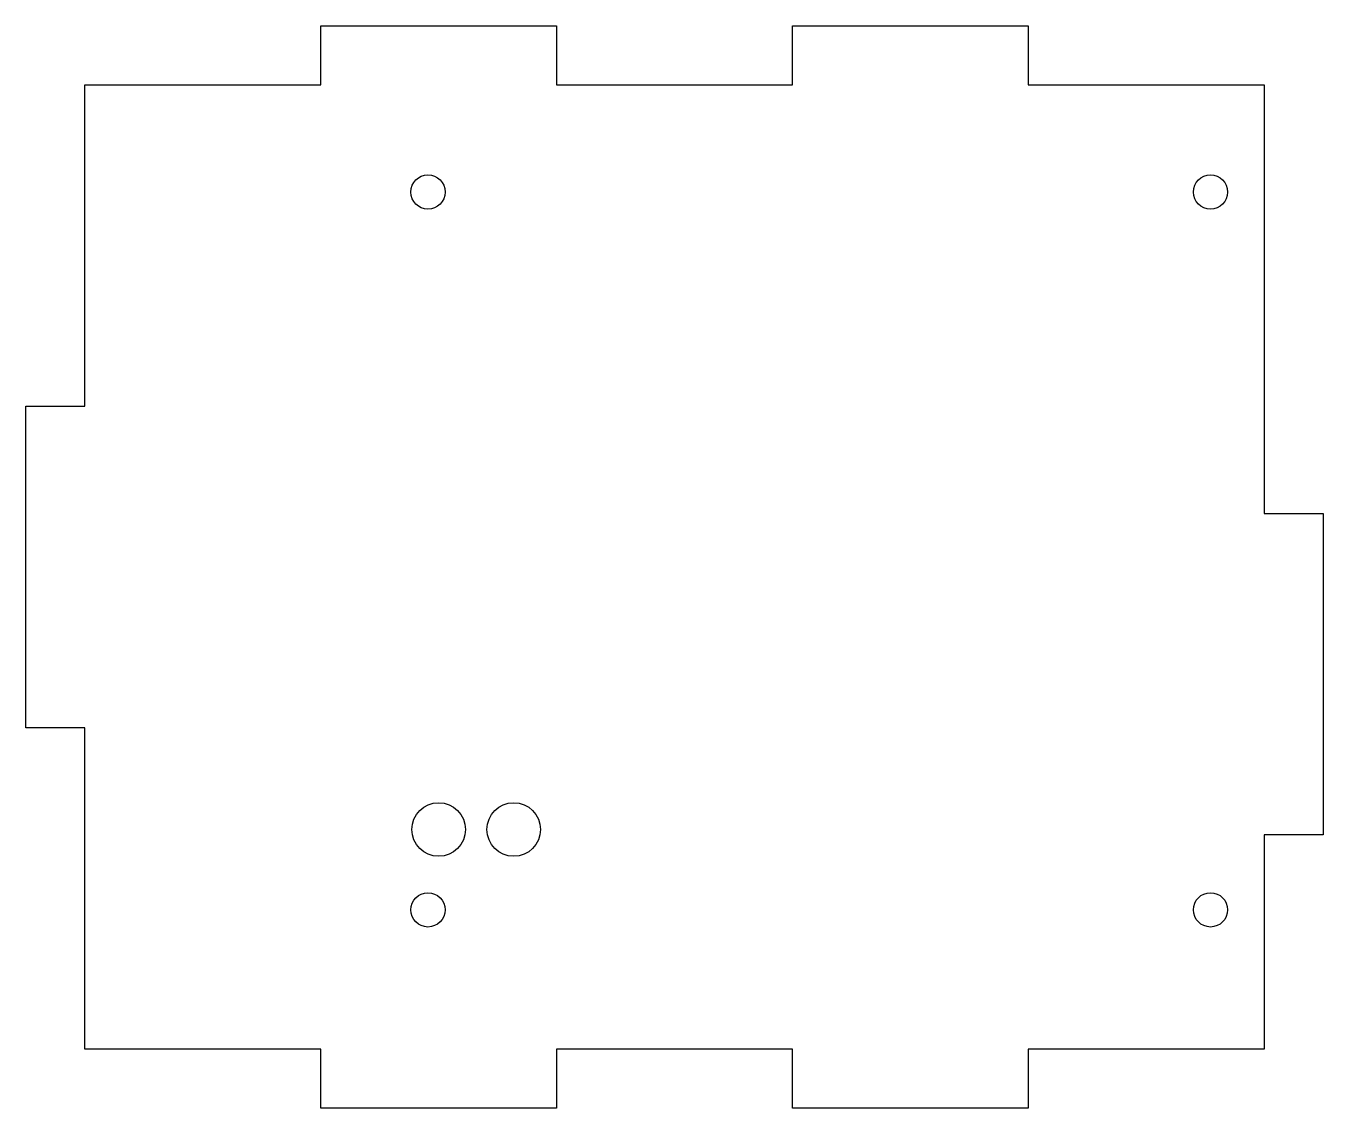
# Model space of a CAD drawing. Header units: millimetres. Extents: x -61 to 60, y -99 to 2.
import ezdxf

# ---------------------------------------------------------------- set-up
doc = ezdxf.new("R2010")
doc.units = ezdxf.units.MM
doc.layers.get('0').update_dxf_attribs({"linetype": 'CONTINUOUS'})

msp = doc.modelspace()

# ---------------------------------------------------------------- linework, layer by layer
msp.add_lwpolyline([(55, -43.5), (60.5, -43.5), (60.5, -73.5), (55, -73.5), (55, -93.5), (33, -93.5), (33, -99), (11, -99), (11, -93.5), (-11, -93.5), (-11, -99), (-33, -99), (-33, -93.5), (-55, -93.5), (-55, -63.5), (-60.5, -63.5), (-60.5, -33.5), (-55, -33.5), (-55, -3.5), (-33, -3.5), (-33, 2), (-11, 2), (-11, -3.5), (11, -3.5), (11, 2), (33, 2), (33, -3.5), (55, -3.5)], close=True)
for centre, radius in [((-23, -13.5), 1.6), ((50, -13.5), 1.6), ((-22, -73), 2.5), ((-15, -73), 2.5), ((-23, -80.5), 1.6), ((50, -80.5), 1.6)]:
    msp.add_circle(centre, radius)

doc.saveas('drawing.dxf')
